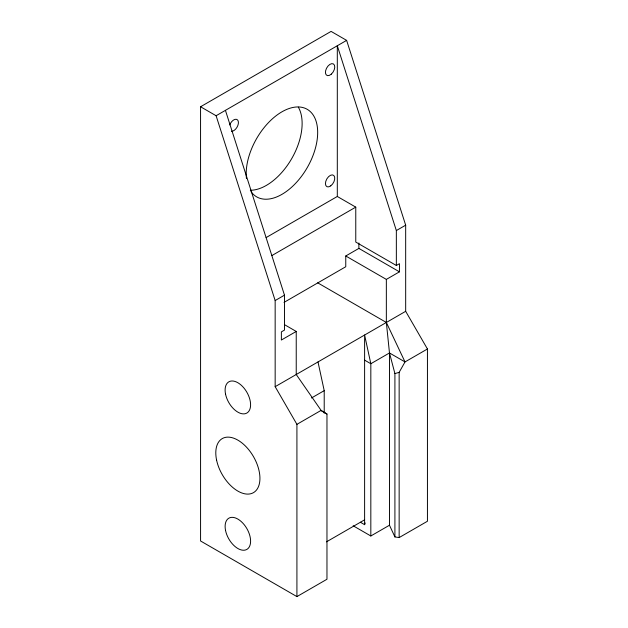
<?xml version="1.0" encoding="UTF-8"?>
<svg xmlns="http://www.w3.org/2000/svg" width="628" height="628" viewBox="0 0 628 628"><rect width="100%" height="100%" fill="white"/><g stroke="black" fill="none" stroke-linecap="round" stroke-linejoin="round"><path stroke-width="0.94" d="M225.428 110.347L284.484 295.168L284.484 330.085L281.375 331.882L281.375 340.023L296.235 331.443L284.398 324.605M266.115 237.58L337.307 196.478L337.307 45.75L396.346 230.554L396.354 265.487L399.455 263.689L399.455 271.83L386.346 279.397L345.761 255.981L345.761 266.743L284.021 302.39M360.378 522.237L364.617 524.686L364.609 335.014L370.826 363.73L370.826 535.982L389.478 525.22L389.478 352.967L386.346 322.462L386.346 279.397M364.617 524.686L365.174 522.975M389.478 525.22L394.91 536.932L399.149 537.576L399.149 372.357L405.013 361.932L427.44 348.987L405.68 311.307L405.672 225.177L346.625 40.373L331.082 31.4L200.56 106.76L200.575 540.991L296.918 596.6L326.968 579.251L326.968 414.033L321.104 410.382L296.235 374.508L296.235 331.443M200.56 106.76L216.103 115.733L346.625 40.373M271.861 255.58L355.77 207.13L355.77 242.063L396.354 265.487M345.761 255.981L358.878 248.405L399.455 271.83M296.918 596.6L296.918 424.347L275.166 386.675L275.158 300.553L284.484 295.168M396.346 230.554L405.672 225.177M275.166 386.675L405.68 311.307M311.496 397.987L324.213 390.647L317.996 361.94M317.697 282.828L386.346 322.462L405.013 361.932L389.478 352.967L370.826 363.73L364.617 360.142M296.918 424.347L321.104 410.382M326.474 541.846L364.609 519.827M399.149 537.576L427.44 521.248L427.44 348.987M394.91 536.932L394.91 373.582L399.149 372.357M326.968 414.033L320.979 410.563M337.307 196.478L355.77 207.13M353.156 525.777L370.826 535.982M216.103 115.733L275.158 300.553M389.478 352.967L394.91 373.582M358.878 242.981L358.878 248.405M324.213 390.647L324.213 413.153M298.324 107.145A50.546 29.178 -60 0 1 291.659 158.703A50.546 29.178 -60 0 1 250.344 190.253M246.443 178.47A50.546 29.178 -60 0 1 291.455 107.812A50.546 29.178 -60 0 1 310.201 162.016A50.546 29.178 -60 0 1 250.98 191.587M229.722 124.917A6.594 3.807 -60 0 1 236.097 119.265A6.594 3.807 -60 0 1 237.8 125.631A6.594 3.807 -60 0 1 231.434 131.283M216.55 459.908A31.204 18.016 60 0 0 253.469 492.642A31.204 18.016 60 0 0 243.578 444.302A31.204 18.016 60 0 0 216.55 459.908M330.728 185.872A6.594 3.807 -60 0 0 333.79 175.471A6.594 3.807 -60 0 0 325.783 181.343A6.594 3.807 -60 0 0 330.728 185.872M331.309 74.151A6.594 3.807 -60 0 0 333.397 63.938A6.594 3.807 -60 0 0 325.594 70.854A6.594 3.807 -60 0 0 331.309 74.151M225.554 530.503A18.024 10.401 60 0 0 246.875 549.406A18.024 10.401 60 0 0 241.16 521.491A18.024 10.401 60 0 0 225.554 530.503M225.546 394.141A18.024 10.401 60 0 0 246.867 413.043A18.024 10.401 60 0 0 241.152 385.129A18.024 10.401 60 0 0 225.546 394.141"/></g></svg>
